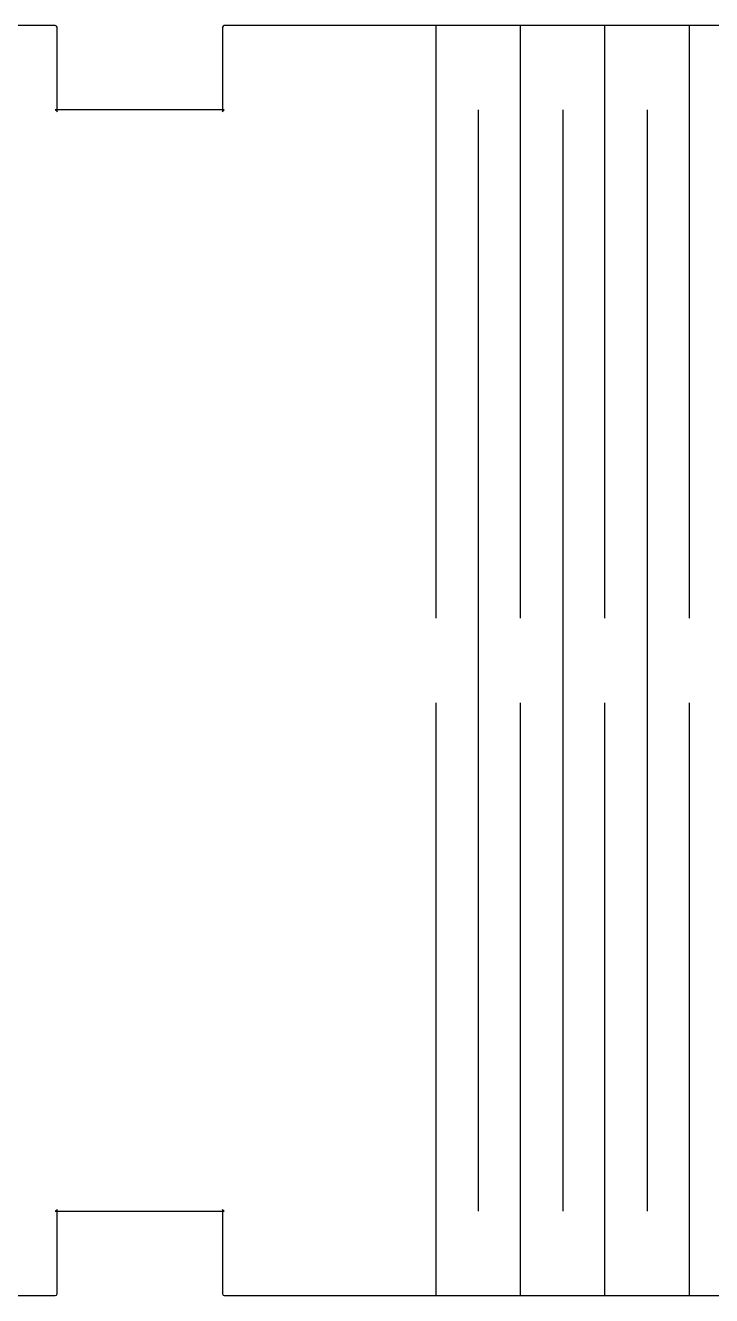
# Model space of a CAD drawing. Extents: x 1 to 449, y -9756 to -9558.
# Drawn here: x 244.7 to 285.3, y -9633.2 to -9558.1 of the extents above; entities that cross this region are included whole.
import ezdxf

# ---------------------------------------------------------------- set-up
doc = ezdxf.new("R2010")
doc.units = 0
doc.layers.get('0').update_dxf_attribs({"linetype": 'CONTINUOUS'})

msp = doc.modelspace()

# ---------------------------------------------------------------- linework, layer by layer
at = {"color": 7}
for p, q in [((246.49218, -9558.0586), (236.49218, -9558.0586)), ((246.59375, -9563.1602), (246.59375, -9558.1602)), ((256.39062, -9558.1602), (256.39062, -9563.1602)), ((266.49218, -9558.0586), (256.49218, -9558.0586)), ((296.5625, -9558.0586), (266.49218, -9558.0586)), ((269.02734, -9593.1484), (269.02734, -9558.0508)), ((274.02734, -9593.1484), (274.02734, -9558.0508)), ((279.02734, -9593.1484), (279.02734, -9558.0508)), ((284.02734, -9593.1484), (284.02734, -9558.0508)), ((256.49218, -9563.0586), (246.49218, -9563.0586)), ((271.52734, -9563.0508), (271.52734, -9628.25)), ((276.52734, -9563.0508), (276.52734, -9628.25)), ((281.52734, -9563.0508), (281.52734, -9628.25)), ((269.02734, -9633.25), (269.02734, -9598.1484)), ((274.02734, -9633.25), (274.02734, -9598.1484)), ((279.02734, -9633.25), (279.02734, -9598.1484)), ((284.02734, -9633.25), (284.02734, -9598.1484)), ((246.49218, -9628.25), (256.49218, -9628.25)), ((246.59375, -9633.1484), (246.59375, -9628.1484)), ((256.39062, -9628.1484), (256.39062, -9633.1484)), ((236.49218, -9633.25), (246.49218, -9633.25)), ((256.49218, -9633.25), (266.49218, -9633.25)), ((266.49218, -9633.25), (296.5625, -9633.25))]:
    msp.add_line(p, q, dxfattribs=at)
for points in [[(246.59375, -9558.1602), (246.59375, -9558.1052), (246.55075, -9558.0586), (246.49218, -9558.0586)], [(256.49218, -9558.0586), (256.43748, -9558.0586), (256.39062, -9558.1016), (256.39062, -9558.1602)], [(246.49218, -9563.0586), (246.54688, -9563.0586), (246.59375, -9563.1016), (246.59375, -9563.1602)], [(256.39062, -9563.1602), (256.39062, -9563.1052), (256.43362, -9563.0586), (256.49218, -9563.0586)], [(246.59375, -9628.1484), (246.59375, -9628.2034), (246.55075, -9628.25), (246.49218, -9628.25)], [(256.49218, -9628.25), (256.43748, -9628.25), (256.39062, -9628.207), (256.39062, -9628.1484)], [(246.49218, -9633.25), (246.54688, -9633.25), (246.59375, -9633.207), (246.59375, -9633.1484)], [(256.39062, -9633.1484), (256.39062, -9633.2034), (256.43362, -9633.25), (256.49218, -9633.25)]]:
    msp.add_open_spline(points, degree=3, dxfattribs=at)

doc.saveas('drawing.dxf')
